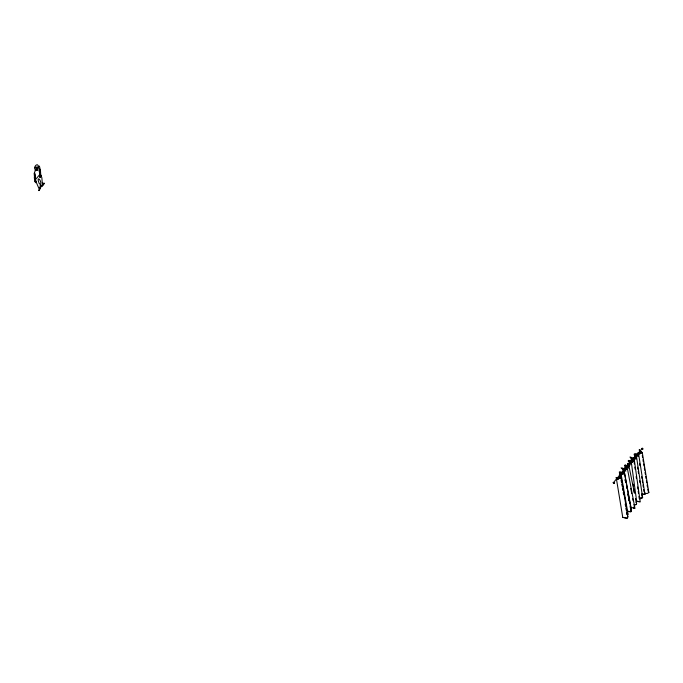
<?xml version="1.0" encoding="UTF-8"?>
<svg xmlns="http://www.w3.org/2000/svg" width="683" height="683" viewBox="0 0 683 683"><rect width="100%" height="100%" fill="white"/><g stroke="black" fill="none" stroke-linecap="round" stroke-linejoin="round"><path stroke-width="1.02" d="M39.051 168.325L39.964 177.563L40.434 175.838M36.079 168.821L35.098 170.041L34.927 167.489L36.489 167.002L36.6 168.914L39.426 166.071L40.306 169.956M623.314 470.852C624.851 469.289 622.998 473.729 624.364 471.97L631.399 509.509L630.827 510.175L631.459 511.132L630.802 511.909L627.651 511.354M628.582 467.727L627.737 463.586L628.795 465.26L628.565 466.352L625.244 465.277L624.979 465.729L626.063 466.711L625.483 467.394L627.566 469.4L634.985 508.451L630.435 507.17M34.918 173.26L35.448 182.728M621.129 477.212L620.727 478.629L616.194 477.502L622.751 517.364L627.37 518.38L627.882 516.843L621.129 477.212C620.429 473.9 619.438 477.912 620.634 476.41M35.516 177.922L35.294 174.933M40.314 187.099C36.387 196.593 42.662 184.137 39.144 183.403C35.806 174.959 41.928 179.851 40.758 185.067C40.792 187.603 43.499 184.069 42.816 182.933L42.269 182.873L41.851 177.742L40.749 174.891L40.382 169.58M635.523 498.488C635.139 499.666 638.426 505.676 635.258 504.643M628.505 466.779L627.822 467.582L626.951 466.762M41.108 186.075C40.57 188.858 46.581 181.328 42.927 183.761M627.566 469.4C620.42 468.521 621.743 466.532 624.271 472.021L631.459 511.132M614.137 482.915L613.718 483.308M614.23 483.24L613.351 482.702L629.103 463.962M642.319 448.219L642.08 448.765M642.251 448.782L642.968 449.064L641.994 448.27L642.652 449.064M635.113 455.757L636.027 457.73M639.971 453.939L639.271 449.755L641.764 452.368L640.27 453.205L637.615 452.957L637.939 454.093L634.319 453.922L634.114 454.767L636.513 457.465L634.276 457.789L633.081 458.686M634.097 505.847L634.439 508.161L633.354 507.913M624.364 471.97L623.681 472.721L619.874 472.235L620.087 473.814L621.274 475.163L620.181 475.086L620.19 475.872M620.027 475.009L620.181 474.378M625.961 469.255C627.37 470.041 624.749 466.634 625.568 468.88M640.33 451.232L639.672 450.84L640.517 452.368L639.954 450.609L639.809 451.173M638.229 455.1C637.478 453.896 638.153 456.278 638.272 454.639M636.573 457.089L642.635 497.531L641.986 498.308L639.715 498.855M621.274 475.163L628.155 514.632L627.028 514.598M623.673 471.637C623.562 474.617 623.297 469.87 623.434 470.946M628.266 464.79L628.932 466.532L628.693 466.002M632.245 459.685L632.185 460.24M41.125 186.8L44.156 183.146M628.036 467.607C624.228 462.459 630.657 474.156 627.515 463.561L630.187 463.083L628.198 461.213L628.403 460.419L629.957 460.837L630.529 460.154L633.935 460.803L634.379 463.945M631.041 461.196L631.024 460.504L634.481 461.093L630.75 457.9L630.503 457.354L631.015 457.294M617.073 479.142C620.104 479.253 614.572 477.741 617.833 479.586M40.212 188.081L40.374 187.577M638.81 454.502C639.066 453 636.565 453.299 638.093 454.554M39.52 171.903L40.545 170.571M39.631 172.329L40.596 171.22M632.509 461.904C630.067 464.235 630.238 459.582 632.39 461.879M627.737 463.586L627.993 465.908L625.278 464.986L624.433 465.439L625.508 466.421L624.936 467.104L626.994 469.358L621.129 467.855L623.579 470.22L623.058 470.818L623.724 471.731L623.135 472.431L619.327 471.936L619.541 473.524L620.727 474.864L619.285 475.061L620.582 476.392M637.76 455.74C632.458 452.351 640.961 459.019 636.718 454.46M634.968 459.061C635.233 458.08 632.876 458.438 633.192 459.343M35.029 181.55L34.449 178.698L35.49 177.452M630.913 510.841L630.255 511.618L627.105 511.063M34.56 179.253L35.525 178.135M40.263 188.269L40.306 187.501M39.042 188.747L36.216 182.156M38.248 166.848L38.325 165.747C37.121 162.981 34.287 166.49 34.696 168.061M40.288 188.32L38.888 190.233M35.055 181.652L35.678 180.397M40.314 188.482L39.93 189.02M35.772 169.401L34.167 173.38L34.534 177.58M638.246 455.16C639.373 454.485 637.811 453.051 638.17 454.758M39.947 174.353L35.516 179.569M43.797 183.932L41.142 186.527M639.271 449.755L642.31 452.658L640.816 453.495L637.99 453.606L638.656 454.306L644.965 494.458L641.738 494.321M642.31 452.658L648.85 492.537L647.253 493.502L644.521 493.339L644.965 494.458M631.075 460.444L630.503 461.127L628.522 461.085C632.356 462.468 630.537 464.551 627.515 463.561M635.113 455.646L634.866 454.212L638.656 454.306M630.477 462.331L642.122 448.483M625.799 468.931C626.345 466.378 625.807 467.992 626.345 469.52M636.104 502.133L636.735 501.373L640.219 501.928L634.481 461.093M628.411 464.244L629.163 463.868A1.417 0.811 -24 0 1 629.478 463.791M631.135 461.008C632.023 460.146 633.252 462.954 631.493 462.041M618.158 479.364L617.406 478.151L616.92 478.988M636.59 454.519L636.744 455.45L637.802 455.689M628.198 464.5C629.606 463.134 630.759 465.985 628.625 465.447M624.245 469.494C626.209 468.265 625.722 472.397 624.262 469.964C625.363 468.12 625.679 472.312 624.288 469.52M621.453 472.815L622.725 473.14L622.478 474.122M629.581 463.339L629.871 462.604L630.699 463.364M633.269 461.085C632.031 458.336 633.124 460.521 632.765 461.162M630.742 464.09L630.776 463.561M640.611 452.351L640.526 451.335M613.351 482.702L613.957 483.18L613.249 482.719M35.32 182.549L36.148 182.267M630.648 509.416L630.674 508.963M642.003 497.651L640.091 497.924M635.045 458.976L633.397 459.428M644.419 494.159L642.182 493.954M639.672 501.638L636.189 501.074M35.934 181.251L36.259 181.789L35.712 180.474M40.818 176.325L40.749 174.933M633.841 504.737L634.533 504.677M634.584 504.976L636.394 504.481L636.402 503.96M627.114 466.182L628.01 466.523M626.823 518.09L622.751 517.364M624.271 471.987L623.75 471.543M633.269 457.917L635.967 457.175L635.216 456.645M617.56 477.921L616.194 477.502M36.173 181.823L35.678 182.148M622.409 474.028C619.259 471.893 624.672 474.096 621.692 473.652M617.919 477.929L620.181 478.339L620.582 476.922L620.07 475.94M629.752 462.75L630.375 463.407M644.743 493.083L645.333 493.254M640.586 452.283L640.142 451.753M38.009 167.019L38.009 167.728A7.82 3.014 -64.2 0 1 37.078 170.485L35.362 170.554M620.224 474.369L620.873 475.009M620.147 474.472L620.616 474.967M628.693 465.021L629.419 465.183A1.417 0.811 -24 0 0 629.982 464.892M613.658 482.488L613.18 482.796M642.361 448.347L642.84 448.774M613.59 482.574L614.162 483.171M627.011 513.232L627.677 513.804M633.935 460.803L629.948 457.064L633.815 458.208L634.387 457.772L635.207 458.532L634.097 459.898L633.115 458.728M37.813 167.139L37.027 170.272L35.525 170.28M627.122 513.514L627.549 514.034M632.398 460.666L632.21 459.804M648.568 492.05L648.85 492.537M642.285 496.934L642.635 497.531M635.258 457.217L635.258 456.193L636.163 457.559M627.412 515.81L627.882 516.843M636.573 503.678L636.146 502.372M40.587 176.888L40.826 175.471M628.795 465.26L634.473 493.297M624.988 467.044L625.799 471.227M630.759 488.499L631.741 493.604M632.723 498.701L633.115 500.741M628.138 465.354L628.095 464.91L628.309 466.165M39.179 170.007L39.401 171.535M623.861 471.953L624.253 474.019M625.227 479.193L625.611 481.267M626.584 486.441L626.968 488.516M627.942 493.689L628.334 495.764M629.299 500.938L629.692 503.004M623.852 472.585L624.236 474.668M625.21 479.893L625.594 481.985M627.925 494.509L628.309 496.601M628.702 498.692L629.086 500.776M630.059 506.001L630.443 508.084M623.724 471.731L624.296 474.822M625.235 479.961L625.619 482.027M628.642 498.488L629.017 500.545M624.527 496.678L624.894 498.761M621.12 480.047L621.47 482.13M621.829 484.221L622.179 486.305M622.537 488.388L622.896 490.479M623.246 492.563L623.605 494.646M625.201 504.037L625.551 506.12M625.91 508.203L626.268 510.295M626.618 512.378L626.977 514.461M625.534 467.334L625.628 467.898M40.391 176.231L40.391 177.392L40.656 175.633M642.276 455.518L642.618 457.61M642.968 459.71L643.309 461.81M643.651 463.911L644.001 466.011M644.342 468.111L644.684 470.203M645.034 472.303L645.375 474.403M645.717 476.503L646.067 478.604M646.408 480.695L646.75 482.796M647.1 484.896L647.441 486.996M647.783 489.096L648.133 491.197M638.11 454.016L638.434 456.073M639.57 463.279L639.886 465.584M641.67 476.657L641.994 478.723M642.319 480.781L642.643 482.838M642.968 484.896L643.292 486.953M643.668 489.557L643.992 491.64M636.027 456.799L636.334 458.874M637.58 467.163L637.888 469.238M638.204 471.313L638.511 473.387M639.604 480.644L639.911 482.719M641.619 494.133L641.935 496.208M634.823 467.087L635.113 469.178M636.146 476.512L636.436 478.604M637.615 486.979L637.905 489.079M638.204 491.171L638.494 493.263M638.938 496.404L639.228 498.496M631.288 462.109L636.684 501.442M633.167 484.153L633.448 486.245M633.722 488.336L634.276 492.511M34.449 178.698L34.329 177.093M620.062 477.007L619.566 476.751L620.676 476.102L619.703 475.24L620.062 477.007"/></g></svg>
